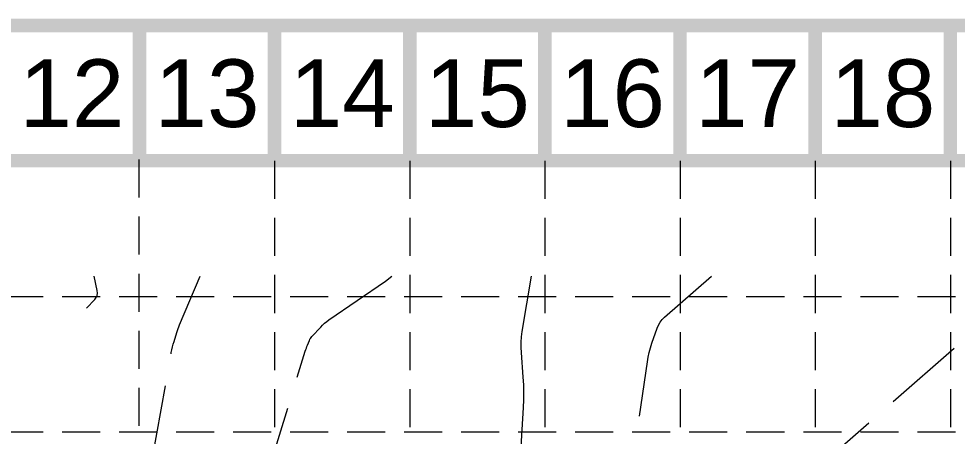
# Model space of a CAD drawing. Header units: feet. Extents: x 46644 to 49208, y 46045 to 47649.
# Drawn here: x 47130.1 to 47407.8, y 47525.4 to 47648.9 of the extents above; entities that cross this region are included whole.
import ezdxf
from ezdxf.enums import TextEntityAlignment as Align

# ---------------------------------------------------------------- set-up
doc = ezdxf.new("R2010")
doc.units = ezdxf.units.FT
doc.header["$MEASUREMENT"] = 0
doc.linetypes.add('DGN Style 3', pattern=[33.544038, 23.960027, -9.584011])
doc.linetypes.add('HIDDEN', pattern=[0.375, 0.25, -0.125])
doc.layers.add('BASE', color=7, linetype='Continuous')
doc.layers.add('GRID', color=254, linetype='HIDDEN')
doc.layers.add('EC', color=35, linetype='Continuous', lineweight=0)
doc.styles.get("Standard").update_dxf_attribs({"font": 'ARIAL.TTF'})

msp = doc.modelspace()

# ---------------------------------------------------------------- linework, layer by layer
at = {"layer": 'BASE', "const_width": 4}
for points in [[(46645.8, 46046.85), (49205.8, 46046.85), (49205.8, 47646.85), (46645.8, 47646.85)], [(46685.72, 46086.84), (49165.91, 46086.77), (49165.86, 47606.87), (46686.22, 47606.92)]]:
    msp.add_lwpolyline(points, close=True, dxfattribs=at)
for points in [[(47165.8, 47606.85), (47165.8, 47646.85)], [(47205.8, 47606.85), (47205.8, 47646.85)], [(47245.8, 47606.85), (47245.8, 47646.85)], [(47285.8, 47606.85), (47285.8, 47646.85)], [(47325.8, 47606.85), (47325.8, 47646.85)], [(47365.8, 47606.85), (47365.8, 47646.85)], [(47405.8, 47606.85), (47405.8, 47646.85)]]:
    msp.add_lwpolyline(points, dxfattribs=at)
at = {"layer": 'EC', "color": 35, "linetype": 'DGN Style 3', "lineweight": 0}
for p, q in [((47153.34, 47568.48), (47152.4, 47572.75)), ((47177.67, 47558.34), (47183.77, 47572.75)), ((47221.9, 47559.81), (47238.6, 47571.24)), ((47238.6, 47571.24), (47240.49, 47572.75)), ((47279.1, 47556.34), (47281.79, 47572.75)), ((47321.2, 47560.59), (47335.1, 47572.75)), ((47363.64, 47513.63), (47431.24, 47572.75)), ((47153.42, 47567.74), (47153.34, 47568.48)), ((47150.16, 47563.29), (47152.59, 47565.82)), ((47152.59, 47565.82), (47153.05, 47566.41)), ((47153.05, 47566.41), (47153.32, 47567.05)), ((47153.32, 47567.05), (47153.42, 47567.74)), ((47319.9, 47559.13), (47320.5, 47559.9)), ((47320.5, 47559.9), (47321.2, 47560.59)), ((47177.04, 47556.68), (47177.24, 47557.24)), ((47177.24, 47557.24), (47177.45, 47557.79)), ((47177.45, 47557.79), (47177.67, 47558.34)), ((47216.85, 47554.87), (47219.44, 47557.68)), ((47219.44, 47557.68), (47220.01, 47558.26)), ((47220.01, 47558.26), (47220.61, 47558.81)), ((47220.61, 47558.81), (47221.24, 47559.33)), ((47221.24, 47559.33), (47221.9, 47559.81)), ((47317.48, 47552.95), (47319.03, 47557.38)), ((47319.03, 47557.38), (47319.41, 47558.29)), ((47319.41, 47558.29), (47319.9, 47559.13)), ((47176.04, 47553.47), (47176.86, 47556.11)), ((47176.86, 47556.11), (47177.04, 47556.68)), ((47216.28, 47554.07), (47216.45, 47554.35)), ((47216.45, 47554.35), (47216.64, 47554.62)), ((47216.64, 47554.62), (47216.85, 47554.87)), ((47278.78, 47553.24), (47278.9, 47554.79)), ((47278.9, 47554.79), (47279.1, 47556.34)), ((47175.4, 47551.01), (47175.59, 47551.83)), ((47175.59, 47551.83), (47175.8, 47552.65)), ((47175.8, 47552.65), (47176.04, 47553.47)), ((47215.2, 47551.47), (47215.36, 47551.91)), ((47215.36, 47551.91), (47215.54, 47552.35)), ((47215.54, 47552.35), (47216.14, 47553.77)), ((47216.14, 47553.77), (47216.28, 47554.07)), ((47278.77, 47551.69), (47278.78, 47553.24)), ((47278.84, 47550.13), (47278.77, 47551.69)), ((47316.67, 47550.21), (47317.05, 47551.59)), ((47317.05, 47551.59), (47317.48, 47552.95)), ((47169.28, 47516.75), (47175.24, 47550.17)), ((47175.24, 47550.17), (47175.4, 47551.01)), ((47202.6, 47510.82), (47214.9, 47550.58)), ((47214.9, 47550.58), (47215.04, 47551.03)), ((47215.04, 47551.03), (47215.2, 47551.47)), ((47279.41, 47542.84), (47278.84, 47550.13)), ((47316.12, 47547.41), (47316.36, 47548.82)), ((47316.36, 47548.82), (47316.67, 47550.21)), ((47308.85, 47498.16), (47316.12, 47547.41)), ((47279.55, 47540.61), (47279.41, 47542.84)), ((47279.61, 47538.38), (47279.55, 47540.61)), ((47279.59, 47536.14), (47279.61, 47538.38)), ((47279.49, 47533.91), (47279.59, 47536.14)), ((47276.59, 47484.86), (47279.49, 47533.91))]:
    msp.add_line(p, q, dxfattribs=at)
at = {"layer": 'GRID', "color": 252, "linetype": 'HIDDEN', "lineweight": 0, "ltscale": 45}
for p, q in [((47165.67, 47607.23), (47165.67, 46206.68)), ((47205.8, 47606.85), (47205.8, 46206.68)), ((47245.8, 47606.85), (47245.8, 46206.68)), ((47285.8, 47606.85), (47285.8, 46206.68)), ((47325.8, 47606.85), (47325.8, 46206.68)), ((47365.8, 47606.85), (47365.8, 46206.68)), ((47405.8, 47606.85), (47405.8, 46206.68)), ((46687.28, 47566.72), (49167.28, 47566.72)), ((46687.28, 47526.72), (49167.28, 47526.72))]:
    msp.add_line(p, q, dxfattribs=at)

# ---------------------------------------------------------------- texts
at = {"layer": 'BASE'}
for s, p in [('12', (47145.8, 47626.85)), ('13', (47185.8, 47626.85)), ('14', (47225.8, 47626.85)), ('15', (47265.8, 47626.85)), ('16', (47305.8, 47626.85)), ('17', (47345.8, 47626.85)), ('18', (47385.8, 47626.85))]:
    msp.add_text(s, height=20, dxfattribs=at).set_placement(p, align=Align.MIDDLE_CENTER)

doc.saveas('drawing.dxf')
